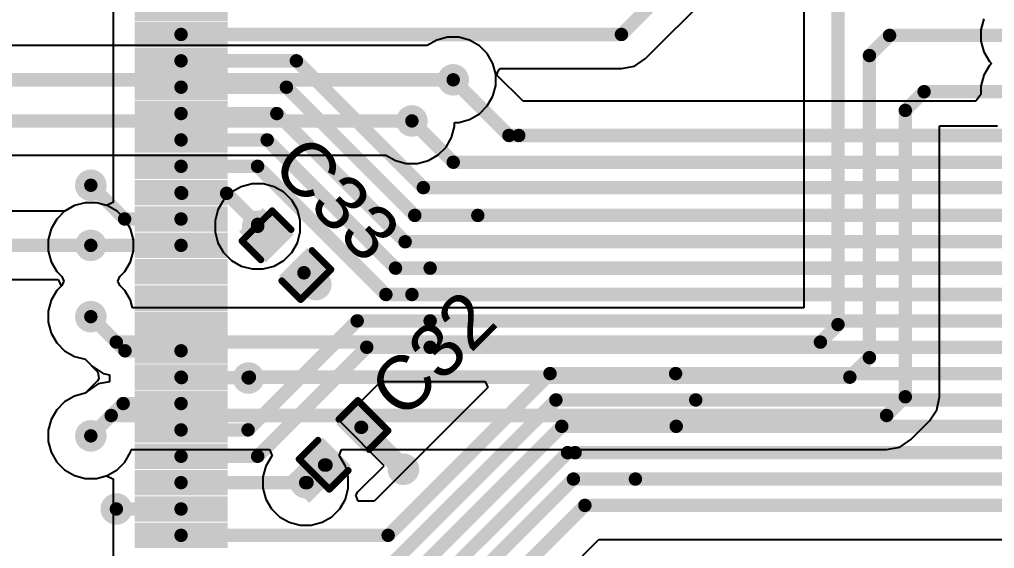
# Model space of a CAD drawing. Header units: millimetres. Extents: x -3 to 5437, y -3 to 5435.
# Drawn here: x 112.34 to 130.82, y 63.98 to 74.01 of the extents above; entities that cross this region are included whole.
import ezdxf

# ---------------------------------------------------------------- set-up
doc = ezdxf.new("R2010")
doc.units = ezdxf.units.MM
for name, color, linetype in [('BottomLayer', 5, 'Continuous'), ('TopLayer', 1, 'Continuous'), ('TopOverlay', 2, 'Continuous'), ('TopPaste', 8, 'Continuous'), ('TopSolder', 216, 'Continuous'), ('ViaHoleLayer', 16, 'Continuous')]:
    doc.layers.add(name, color=color, linetype=linetype)
doc.styles.add('Arial', font='', dxfattribs={"height": 0.2})
doc.styles.get('Arial').set_extended_font_data('Arial')

# ---------------------------------------------------------------- blocks, each defined once
blk = doc.blocks.new('C___0402_46')
at = {"layer": 'TopLayer'}
for points in [[(-0.699, -0.318), (-0.699, 0.317), (-0.241, 0.317), (-0.241, -0.318)], [(0.241, -0.318), (0.241, 0.317), (0.699, 0.317), (0.699, -0.318)]]:
    blk.add_hatch(color=1, dxfattribs=at).paths.add_polyline_path(points)
at = {"layer": 'TopPaste'}
for points in [[(-0.699, -0.318), (-0.699, 0.317), (-0.241, 0.317), (-0.241, -0.318)], [(0.241, -0.318), (0.241, 0.317), (0.699, 0.317), (0.699, -0.318)]]:
    blk.add_hatch(color=8, dxfattribs=at).paths.add_polyline_path(points)
at = {"layer": 'TopSolder'}
for points in [[(-0.758, -0.377), (-0.758, 0.377), (-0.181, 0.377), (-0.181, -0.377)], [(0.181, -0.377), (0.181, 0.377), (0.758, 0.377), (0.758, -0.377)]]:
    blk.add_hatch(color=216, dxfattribs=at).paths.add_polyline_path(points)
at = {"layer": 'TopOverlay', "const_width": 0.127}
for points in [[(-0.787, -0.406), (-0.787, 0.406)], [(-0.787, 0.406), (-0.279, 0.406)], [(0.279, 0.406), (0.787, 0.406)], [(0.787, -0.406), (0.787, 0.406)], [(-0.787, -0.406), (-0.279, -0.406)], [(0.279, -0.406), (0.787, -0.406)]]:
    blk.add_lwpolyline(points, dxfattribs=at)
at = {"layer": 'TopOverlay', "const_width": 0.0635}
for points in [[(-0.819, 0.406, 1), (-0.756, 0.406, 1)], [(-0.819, 0.406, 1), (-0.756, 0.406, 1)], [(-0.311, 0.406, 1), (-0.248, 0.406, 1)], [(0.248, 0.406, 1), (0.311, 0.406, 1)], [(0.756, 0.406, 1), (0.819, 0.406, 1)], [(0.756, 0.406, 1), (0.819, 0.406, 1)], [(-0.819, -0.406, 1), (-0.756, -0.406, 1)], [(-0.819, -0.406, 1), (-0.756, -0.406, 1)], [(-0.311, -0.406, 1), (-0.248, -0.406, 1)], [(0.248, -0.406, 1), (0.311, -0.406, 1)], [(0.756, -0.406, 1), (0.819, -0.406, 1)], [(0.756, -0.406, 1), (0.819, -0.406, 1)]]:
    blk.add_lwpolyline(points, format="xyb", close=True, dxfattribs=at)
blk = doc.blocks.new('C___0402_47')
at = {"layer": 'TopLayer'}
for points in [[(-0.699, -0.318), (-0.699, 0.318), (-0.241, 0.318), (-0.241, -0.318)], [(0.241, -0.318), (0.241, 0.318), (0.699, 0.318), (0.699, -0.318)]]:
    blk.add_hatch(color=1, dxfattribs=at).paths.add_polyline_path(points)
at = {"layer": 'TopPaste'}
for points in [[(-0.699, -0.318), (-0.699, 0.318), (-0.241, 0.318), (-0.241, -0.318)], [(0.241, -0.318), (0.241, 0.318), (0.699, 0.318), (0.699, -0.318)]]:
    blk.add_hatch(color=8, dxfattribs=at).paths.add_polyline_path(points)
at = {"layer": 'TopSolder'}
for points in [[(-0.758, -0.377), (-0.758, 0.377), (-0.181, 0.377), (-0.181, -0.377)], [(0.181, -0.377), (0.181, 0.377), (0.758, 0.377), (0.758, -0.377)]]:
    blk.add_hatch(color=216, dxfattribs=at).paths.add_polyline_path(points)
at = {"layer": 'TopOverlay', "const_width": 0.127}
for points in [[(-0.787, 0.406), (-0.787, -0.406)], [(-0.787, 0.406), (-0.279, 0.406)], [(0.279, 0.406), (0.787, 0.406)], [(0.787, 0.406), (0.787, -0.406)], [(-0.787, -0.406), (-0.279, -0.406)], [(0.279, -0.406), (0.787, -0.406)]]:
    blk.add_lwpolyline(points, dxfattribs=at)
at = {"layer": 'TopOverlay', "const_width": 0.0635}
for points in [[(-0.819, 0.406, 1), (-0.756, 0.406, 1)], [(-0.819, 0.406, 1), (-0.756, 0.406, 1)], [(-0.311, 0.406, 1), (-0.248, 0.406, 1)], [(0.248, 0.406, 1), (0.311, 0.406, 1)], [(0.756, 0.406, 1), (0.819, 0.406, 1)], [(0.756, 0.406, 1), (0.819, 0.406, 1)], [(-0.819, -0.406, 1), (-0.756, -0.406, 1)], [(-0.819, -0.406, 1), (-0.756, -0.406, 1)], [(-0.311, -0.406, 1), (-0.248, -0.406, 1)], [(0.248, -0.406, 1), (0.311, -0.406, 1)], [(0.756, -0.406, 1), (0.819, -0.406, 1)], [(0.756, -0.406, 1), (0.819, -0.406, 1)]]:
    blk.add_lwpolyline(points, format="xyb", close=True, dxfattribs=at)
blk = doc.blocks.new('LQFP_144_20_20__157')
at = {"layer": 'TopLayer'}
for points in [[(9.9, 5.39), (11.46, 5.39), (11.46, 5.11), (9.9, 5.11)], [(9.9, 4.89), (11.46, 4.89), (11.46, 4.61), (9.9, 4.61)], [(9.9, 4.39), (11.46, 4.39), (11.46, 4.11), (9.9, 4.11)], [(9.9, 3.89), (11.46, 3.89), (11.46, 3.61), (9.9, 3.61)], [(9.9, 3.39), (11.46, 3.39), (11.46, 3.11), (9.9, 3.11)], [(9.9, 2.89), (11.46, 2.89), (11.46, 2.61), (9.9, 2.61)], [(9.9, 2.39), (11.46, 2.39), (11.46, 2.11), (9.9, 2.11)], [(9.9, 1.89), (11.46, 1.89), (11.46, 1.61), (9.9, 1.61)], [(9.9, 1.39), (11.46, 1.39), (11.46, 1.11), (9.9, 1.11)], [(9.9, 0.89), (11.46, 0.89), (11.46, 0.61), (9.9, 0.61)], [(9.9, 0.39), (11.46, 0.39), (11.46, 0.11), (9.9, 0.11)], [(9.9, -0.11), (11.46, -0.11), (11.46, -0.39), (9.9, -0.39)], [(9.9, -0.61), (11.46, -0.61), (11.46, -0.89), (9.9, -0.89)], [(9.9, -1.11), (11.46, -1.11), (11.46, -1.39), (9.9, -1.39)], [(9.9, -1.61), (11.46, -1.61), (11.46, -1.89), (9.9, -1.89)], [(9.9, -2.11), (11.46, -2.11), (11.46, -2.39), (9.9, -2.39)], [(9.9, -2.61), (11.46, -2.61), (11.46, -2.89), (9.9, -2.89)], [(9.9, -3.11), (11.46, -3.11), (11.46, -3.39), (9.9, -3.39)], [(9.9, -3.61), (11.46, -3.61), (11.46, -3.89), (9.9, -3.89)], [(9.9, -4.11), (11.46, -4.11), (11.46, -4.39), (9.9, -4.39)]]:
    blk.add_hatch(color=1, dxfattribs=at).paths.add_polyline_path(points)
at = {"layer": 'TopPaste'}
for points in [[(9.9, 5.39), (11.46, 5.39), (11.46, 5.11), (9.9, 5.11)], [(9.9, 4.89), (11.46, 4.89), (11.46, 4.61), (9.9, 4.61)], [(9.9, 4.39), (11.46, 4.39), (11.46, 4.11), (9.9, 4.11)], [(9.9, 3.89), (11.46, 3.89), (11.46, 3.61), (9.9, 3.61)], [(9.9, 3.39), (11.46, 3.39), (11.46, 3.11), (9.9, 3.11)], [(9.9, 2.89), (11.46, 2.89), (11.46, 2.61), (9.9, 2.61)], [(9.9, 2.39), (11.46, 2.39), (11.46, 2.11), (9.9, 2.11)], [(9.9, 1.89), (11.46, 1.89), (11.46, 1.61), (9.9, 1.61)], [(9.9, 1.39), (11.46, 1.39), (11.46, 1.11), (9.9, 1.11)], [(9.9, 0.89), (11.46, 0.89), (11.46, 0.61), (9.9, 0.61)], [(9.9, 0.39), (11.46, 0.39), (11.46, 0.11), (9.9, 0.11)], [(9.9, -0.11), (11.46, -0.11), (11.46, -0.39), (9.9, -0.39)], [(9.9, -0.61), (11.46, -0.61), (11.46, -0.89), (9.9, -0.89)], [(9.9, -1.11), (11.46, -1.11), (11.46, -1.39), (9.9, -1.39)], [(9.9, -1.61), (11.46, -1.61), (11.46, -1.89), (9.9, -1.89)], [(9.9, -2.11), (11.46, -2.11), (11.46, -2.39), (9.9, -2.39)], [(9.9, -2.61), (11.46, -2.61), (11.46, -2.89), (9.9, -2.89)], [(9.9, -3.11), (11.46, -3.11), (11.46, -3.39), (9.9, -3.39)], [(9.9, -3.61), (11.46, -3.61), (11.46, -3.89), (9.9, -3.89)], [(9.9, -4.11), (11.46, -4.11), (11.46, -4.39), (9.9, -4.39)]]:
    blk.add_hatch(color=8, dxfattribs=at).paths.add_polyline_path(points)
at = {"layer": 'TopSolder'}
for points in [[(9.798, 5.992), (11.562, 5.992), (11.562, 5.508), (9.798, 5.508)], [(9.798, 5.492), (11.562, 5.492), (11.562, 5.008), (9.798, 5.008)], [(9.798, 4.992), (11.562, 4.992), (11.562, 4.508), (9.798, 4.508)], [(9.798, 4.492), (11.562, 4.492), (11.562, 4.008), (9.798, 4.008)], [(9.798, 3.992), (11.562, 3.992), (11.562, 3.508), (9.798, 3.508)], [(9.798, 3.492), (11.562, 3.492), (11.562, 3.008), (9.798, 3.008)], [(9.798, 2.992), (11.562, 2.992), (11.562, 2.508), (9.798, 2.508)], [(9.798, 2.492), (11.562, 2.492), (11.562, 2.008), (9.798, 2.008)], [(9.798, 1.992), (11.562, 1.992), (11.562, 1.508), (9.798, 1.508)], [(9.798, 1.492), (11.562, 1.492), (11.562, 1.008), (9.798, 1.008)], [(9.798, 0.992), (11.562, 0.992), (11.562, 0.508), (9.798, 0.508)], [(9.798, 0.492), (11.562, 0.492), (11.562, 0.008), (9.798, 0.008)], [(9.798, -0.008), (11.562, -0.008), (11.562, -0.492), (9.798, -0.492)], [(9.798, -0.508), (11.562, -0.508), (11.562, -0.992), (9.798, -0.992)], [(9.798, -1.008), (11.562, -1.008), (11.562, -1.492), (9.798, -1.492)], [(9.798, -1.508), (11.562, -1.508), (11.562, -1.992), (9.798, -1.992)], [(9.798, -2.008), (11.562, -2.008), (11.562, -2.492), (9.798, -2.492)], [(9.798, -2.508), (11.562, -2.508), (11.562, -2.992), (9.798, -2.992)], [(9.798, -3.008), (11.562, -3.008), (11.562, -3.492), (9.798, -3.492)], [(9.798, -3.508), (11.562, -3.508), (11.562, -3.992), (9.798, -3.992)], [(9.798, -4.008), (11.562, -4.008), (11.562, -4.492), (9.798, -4.492)]]:
    blk.add_hatch(color=216, dxfattribs=at).paths.add_polyline_path(points)

msp = doc.modelspace()

# ---------------------------------------------------------------- hatches: boundary and pattern name
at = {"layer": 'BottomLayer'}
h = msp.add_hatch(color=5, dxfattribs=at)
edge = h.paths.add_edge_path()
edge.add_arc((120.558, 72.869), 0.3, 0, 360)
h = msp.add_hatch(color=5, dxfattribs=at)
edge = h.paths.add_edge_path()
edge.add_arc((119.775, 72.089), 0.3, 0, 360)
h = msp.add_hatch(color=5, dxfattribs=at)
edge = h.paths.add_edge_path()
edge.add_arc((113.69, 70.869), 0.3, 0, 360)
h = msp.add_hatch(color=5, dxfattribs=at)
edge = h.paths.add_edge_path()
edge.add_arc((116.853, 70.089), 0.3, 0, 360)
h = msp.add_hatch(color=5, dxfattribs=at)
edge = h.paths.add_edge_path()
edge.add_arc((113.69, 69.729), 0.3, 0, 360)
h = msp.add_hatch(color=5, dxfattribs=at)
edge = h.paths.add_edge_path()
edge.add_arc((117.954, 68.986), 0.3, 0, 360)
h = msp.add_hatch(color=5, dxfattribs=at)
edge = h.paths.add_edge_path()
edge.add_arc((113.69, 68.377), 0.3, 0, 360)
h = msp.add_hatch(color=5, dxfattribs=at)
edge = h.paths.add_edge_path()
edge.add_arc((116.679, 67.213), 0.3, 0, 360)
h = msp.add_hatch(color=5, dxfattribs=at)
edge = h.paths.add_edge_path()
edge.add_arc((113.69, 66.116), 0.3, 0, 360)
h = msp.add_hatch(color=5, dxfattribs=at)
edge = h.paths.add_edge_path()
edge.add_arc((119.615, 65.482), 0.3, 0, 360)
h = msp.add_hatch(color=5, dxfattribs=at)
edge = h.paths.add_edge_path()
edge.add_arc((117.761, 65.229), 0.3, 0, 360)
h = msp.add_hatch(color=5, dxfattribs=at)
edge = h.paths.add_edge_path()
edge.add_arc((114.174, 64.729), 0.3, 0, 360)
at = {"layer": 'TopLayer'}
h = msp.add_hatch(color=1, dxfattribs=at)
edge = h.paths.add_edge_path()
edge.add_arc((120.558, 72.869), 0.3, 0, 360)
h = msp.add_hatch(color=1, dxfattribs=at)
edge = h.paths.add_edge_path()
edge.add_arc((119.775, 72.089), 0.3, 0, 360)
h = msp.add_hatch(color=1, dxfattribs=at)
edge = h.paths.add_edge_path()
edge.add_arc((113.69, 70.869), 0.3, 0, 360)
for points in [[(116.999, 69.492), (117.448, 69.941), (116.95, 70.439), (116.501, 69.99)], [(118.359, 65.375), (117.91, 65.824), (117.378, 65.293), (117.827, 64.844)]]:
    msp.add_hatch(color=1, dxfattribs=at).paths.add_polyline_path(points)
h = msp.add_hatch(color=1, dxfattribs=at)
edge = h.paths.add_edge_path()
edge.add_arc((116.853, 70.089), 0.3, 0, 360)
h = msp.add_hatch(color=1, dxfattribs=at)
edge = h.paths.add_edge_path()
edge.add_arc((113.69, 69.729), 0.3, 0, 360)
h = msp.add_hatch(color=1, dxfattribs=at)
edge = h.paths.add_edge_path()
edge.add_arc((117.954, 68.986), 0.3, 0, 360)
h = msp.add_hatch(color=1, dxfattribs=at)
edge = h.paths.add_edge_path()
edge.add_arc((113.69, 68.377), 0.3, 0, 360)
h = msp.add_hatch(color=1, dxfattribs=at)
edge = h.paths.add_edge_path()
edge.add_arc((116.679, 67.213), 0.3, 0, 360)
h = msp.add_hatch(color=1, dxfattribs=at)
edge = h.paths.add_edge_path()
edge.add_arc((113.69, 66.116), 0.3, 0, 360)
h = msp.add_hatch(color=1, dxfattribs=at)
edge = h.paths.add_edge_path()
edge.add_arc((119.615, 65.482), 0.3, 0, 360)
h = msp.add_hatch(color=1, dxfattribs=at)
edge = h.paths.add_edge_path()
edge.add_arc((117.761, 65.229), 0.3, 0, 360)
h = msp.add_hatch(color=1, dxfattribs=at)
edge = h.paths.add_edge_path()
edge.add_arc((114.174, 64.729), 0.3, 0, 360)
at = {"layer": 'ViaHoleLayer'}
h = msp.add_hatch(color=16, dxfattribs=at)
edge = h.paths.add_edge_path()
edge.add_arc((120.558, 72.869), 0.15, 0, 360)
h = msp.add_hatch(color=16, dxfattribs=at)
edge = h.paths.add_edge_path()
edge.add_arc((119.775, 72.089), 0.15, 0, 360)
h = msp.add_hatch(color=16, dxfattribs=at)
edge = h.paths.add_edge_path()
edge.add_arc((113.69, 70.869), 0.15, 0, 360)
h = msp.add_hatch(color=16, dxfattribs=at)
edge = h.paths.add_edge_path()
edge.add_arc((116.853, 70.089), 0.15, 0, 360)
h = msp.add_hatch(color=16, dxfattribs=at)
edge = h.paths.add_edge_path()
edge.add_arc((113.69, 69.729), 0.15, 0, 360)
h = msp.add_hatch(color=16, dxfattribs=at)
edge = h.paths.add_edge_path()
edge.add_arc((117.954, 68.986), 0.15, 0, 360)
h = msp.add_hatch(color=16, dxfattribs=at)
edge = h.paths.add_edge_path()
edge.add_arc((113.69, 68.377), 0.15, 0, 360)
h = msp.add_hatch(color=16, dxfattribs=at)
edge = h.paths.add_edge_path()
edge.add_arc((116.679, 67.213), 0.15, 0, 360)
h = msp.add_hatch(color=16, dxfattribs=at)
edge = h.paths.add_edge_path()
edge.add_arc((113.69, 66.116), 0.15, 0, 360)
h = msp.add_hatch(color=16, dxfattribs=at)
edge = h.paths.add_edge_path()
edge.add_arc((119.615, 65.482), 0.15, 0, 360)
h = msp.add_hatch(color=16, dxfattribs=at)
edge = h.paths.add_edge_path()
edge.add_arc((117.761, 65.229), 0.15, 0, 360)
h = msp.add_hatch(color=16, dxfattribs=at)
edge = h.paths.add_edge_path()
edge.add_arc((114.174, 64.729), 0.15, 0, 360)

# ---------------------------------------------------------------- linework, layer by layer
at = {"layer": 'BottomLayer'}
for p, q in [((127.203, 74.344), (127.203, 68.542)), ((120.247, 73.622), (120.064, 73.517)), ((120.452, 73.677), (120.247, 73.622)), ((120.665, 73.677), (120.452, 73.677)), ((120.87, 73.622), (120.665, 73.677)), ((121.055, 73.516), (120.87, 73.622)), ((120.064, 73.517), (111.635, 73.517)), ((121.205, 73.365), (121.055, 73.516)), ((121.311, 73.181), (121.205, 73.365)), ((121.366, 72.976), (121.311, 73.181)), ((121.366, 72.763), (121.366, 72.976)), ((121.311, 72.557), (121.366, 72.763)), ((121.205, 72.373), (121.311, 72.557)), ((121.055, 72.223), (121.205, 72.373)), ((120.665, 72.061), (120.87, 72.116)), ((120.87, 72.116), (121.055, 72.223)), ((120.528, 71.777), (120.583, 71.983)), ((120.583, 71.983), (120.583, 72.061)), ((120.583, 72.061), (120.665, 72.061)), ((129.774, 66.857), (129.774, 71.997)), ((129.774, 71.997), (130.874, 71.997)), ((120.422, 71.593), (120.528, 71.777)), ((120.271, 71.443), (120.422, 71.593)), ((110.582, 71.442), (119.281, 71.442)), ((119.281, 71.442), (119.463, 71.336)), ((119.463, 71.336), (119.669, 71.281)), ((119.882, 71.281), (120.087, 71.336)), ((120.087, 71.336), (120.271, 71.443)), ((119.669, 71.281), (119.882, 71.281)), ((116.541, 70.842), (116.357, 70.736)), ((116.747, 70.897), (116.541, 70.842)), ((116.959, 70.897), (116.747, 70.897)), ((117.165, 70.842), (116.959, 70.897)), ((117.349, 70.736), (117.165, 70.842)), ((116.357, 70.736), (116.206, 70.585)), ((117.499, 70.585), (117.349, 70.736)), ((113.379, 70.482), (113.196, 70.377)), ((113.584, 70.537), (113.379, 70.482)), ((113.797, 70.537), (113.584, 70.537)), ((114.002, 70.482), (113.797, 70.537)), ((114.187, 70.376), (114.002, 70.482)), ((116.206, 70.585), (116.1, 70.401)), ((117.606, 70.401), (117.499, 70.585)), ((113.196, 70.377), (110.251, 70.377)), ((114.337, 70.225), (114.187, 70.376)), ((114.443, 70.041), (114.337, 70.225)), ((116.1, 70.401), (116.045, 70.196)), ((117.661, 70.196), (117.606, 70.401)), ((114.498, 69.836), (114.443, 70.041)), ((116.045, 70.196), (116.045, 69.983)), ((117.661, 69.983), (117.661, 70.196)), ((116.045, 69.983), (116.1, 69.777)), ((117.606, 69.777), (117.661, 69.983)), ((114.498, 69.623), (114.498, 69.836)), ((116.1, 69.777), (116.206, 69.593)), ((117.499, 69.593), (117.606, 69.777)), ((114.443, 69.417), (114.498, 69.623)), ((116.206, 69.593), (116.357, 69.443)), ((117.349, 69.443), (117.499, 69.593)), ((114.337, 69.233), (114.443, 69.417)), ((116.357, 69.443), (116.541, 69.336)), ((116.541, 69.336), (116.747, 69.281)), ((116.959, 69.281), (117.165, 69.336)), ((117.165, 69.336), (117.349, 69.443)), ((114.201, 69.053), (114.242, 69.138)), ((114.242, 69.138), (114.337, 69.233)), ((116.747, 69.281), (116.959, 69.281)), ((110.519, 69.082), (113.073, 69.082)), ((113.126, 68.955), (113.044, 68.873)), ((113.073, 69.082), (113.126, 68.955)), ((114.242, 68.968), (114.201, 69.053)), ((114.337, 68.873), (114.242, 68.968)), ((113.044, 68.873), (112.937, 68.689)), ((114.443, 68.689), (114.337, 68.873)), ((112.937, 68.689), (112.882, 68.483)), ((114.483, 68.542), (114.443, 68.689)), ((112.882, 68.483), (112.882, 68.27)), ((127.203, 68.542), (114.483, 68.542)), ((112.882, 68.27), (112.937, 68.065)), ((112.937, 68.065), (113.044, 67.881)), ((113.044, 67.881), (113.194, 67.73)), ((113.194, 67.73), (113.379, 67.624)), ((113.379, 67.624), (113.582, 67.569)), ((113.582, 67.569), (113.715, 67.436)), ((113.715, 67.436), (113.925, 67.296)), ((113.925, 67.296), (114.043, 67.273)), ((114.043, 67.273), (114.043, 67.143)), ((113.829, 67.101), (113.619, 66.96)), ((114.043, 67.143), (113.829, 67.101)), ((113.582, 66.924), (113.379, 66.869)), ((113.619, 66.96), (113.582, 66.924)), ((113.194, 66.763), (113.044, 66.612)), ((113.379, 66.869), (113.194, 66.763)), ((129.725, 66.609), (129.774, 66.857)), ((113.044, 66.612), (112.937, 66.428)), ((129.585, 66.399), (129.725, 66.609)), ((112.937, 66.428), (112.882, 66.222)), ((129.23, 66.045), (129.585, 66.399)), ((112.882, 66.222), (112.882, 66.01)), ((112.882, 66.01), (112.937, 65.804)), ((129.02, 65.904), (129.23, 66.045)), ((112.937, 65.804), (113.044, 65.62)), ((114.337, 65.62), (114.443, 65.804)), ((114.443, 65.804), (114.457, 65.855)), ((114.457, 65.855), (117.078, 65.855)), ((117.078, 65.855), (117.127, 65.738)), ((118.395, 65.738), (118.444, 65.855)), ((118.444, 65.855), (128.772, 65.855)), ((128.772, 65.855), (129.02, 65.904)), ((113.044, 65.62), (113.194, 65.47)), ((114.187, 65.47), (114.337, 65.62)), ((117.115, 65.725), (117.008, 65.541)), ((117.127, 65.738), (117.115, 65.725)), ((118.408, 65.725), (118.395, 65.738)), ((118.514, 65.541), (118.408, 65.725)), ((113.194, 65.47), (113.379, 65.363)), ((114.002, 65.363), (114.187, 65.47)), ((117.008, 65.541), (116.953, 65.336)), ((118.569, 65.336), (118.514, 65.541)), ((113.379, 65.363), (113.584, 65.308)), ((113.584, 65.308), (113.797, 65.308)), ((113.797, 65.308), (114.002, 65.363)), ((116.953, 65.336), (116.953, 65.123)), ((118.569, 65.123), (118.569, 65.336)), ((116.953, 65.123), (117.008, 64.917)), ((118.514, 64.917), (118.569, 65.123)), ((117.008, 64.917), (117.115, 64.733)), ((118.408, 64.733), (118.514, 64.917)), ((117.115, 64.733), (117.265, 64.583)), ((118.257, 64.583), (118.408, 64.733)), ((117.265, 64.583), (117.449, 64.476)), ((118.073, 64.476), (118.257, 64.583)), ((117.449, 64.476), (117.655, 64.421)), ((117.655, 64.421), (117.867, 64.421)), ((117.867, 64.421), (118.073, 64.476))]:
    msp.add_line(p, q, dxfattribs=at)
at = {"layer": 'BottomLayer', "const_width": 0.254}
for points in [[(127.851, 68.227), (127.851, 74.344)], [(128.446, 73.329), (128.828, 73.711)], [(128.828, 73.711), (131.369, 73.711)], [(128.446, 67.6), (128.446, 73.329)], [(111.366, 72.869), (120.558, 72.869)], [(129.127, 72.289), (129.482, 72.644)], [(129.482, 72.644), (131.369, 72.644)], [(129.127, 66.857), (129.127, 72.289)], [(110.582, 72.089), (119.775, 72.089)], [(110.251, 69.729), (113.69, 69.729)], [(113.69, 68.377), (114.173, 67.894)], [(127.518, 67.894), (127.851, 68.227)], [(114.173, 67.894), (127.518, 67.894)], [(128.075, 67.229), (128.446, 67.6)], [(116.679, 67.213), (116.695, 67.229)], [(116.695, 67.229), (128.075, 67.229)], [(128.772, 66.502), (129.127, 66.857)], [(113.69, 66.116), (114.077, 66.502)], [(114.077, 66.502), (128.772, 66.502)]]:
    msp.add_lwpolyline(points, dxfattribs=at)
at = {"layer": 'BottomLayer', "const_width": 0.127}
for points in [[(128.765, 73.711, 1), (128.892, 73.711, 1)], [(128.765, 73.711, 1), (128.892, 73.711, 1)], [(128.383, 73.329, 1), (128.51, 73.329, 1)], [(128.383, 73.329, 1), (128.51, 73.329, 1)], [(120.495, 72.869, 1), (120.622, 72.869, 1)], [(129.419, 72.644, 1), (129.546, 72.644, 1)], [(129.419, 72.644, 1), (129.546, 72.644, 1)], [(129.063, 72.289, 1), (129.19, 72.289, 1)], [(129.063, 72.289, 1), (129.19, 72.289, 1)], [(119.712, 72.089, 1), (119.839, 72.089, 1)], [(113.627, 69.729, 1), (113.754, 69.729, 1)], [(113.627, 68.377, 1), (113.754, 68.377, 1)], [(127.787, 68.227, 1), (127.914, 68.227, 1)], [(127.787, 68.227, 1), (127.914, 68.227, 1)], [(114.109, 67.894, 1), (114.237, 67.894, 1)], [(114.109, 67.894, 1), (114.237, 67.894, 1)], [(127.454, 67.894, 1), (127.581, 67.894, 1)], [(127.454, 67.894, 1), (127.581, 67.894, 1)], [(128.383, 67.6, 1), (128.51, 67.6, 1)], [(128.383, 67.6, 1), (128.51, 67.6, 1)], [(116.616, 67.213, 1), (116.743, 67.213, 1)], [(116.632, 67.229, 1), (116.759, 67.229, 1)], [(116.632, 67.229, 1), (116.759, 67.229, 1)], [(128.012, 67.229, 1), (128.139, 67.229, 1)], [(128.012, 67.229, 1), (128.139, 67.229, 1)], [(129.063, 66.857, 1), (129.19, 66.857, 1)], [(129.063, 66.857, 1), (129.19, 66.857, 1)], [(114.013, 66.502, 1), (114.14, 66.502, 1)], [(114.013, 66.502, 1), (114.14, 66.502, 1)], [(128.709, 66.502, 1), (128.836, 66.502, 1)], [(128.709, 66.502, 1), (128.836, 66.502, 1)], [(113.627, 66.116, 1), (113.754, 66.116, 1)]]:
    msp.add_lwpolyline(points, format="xyb", close=True, dxfattribs=at)
at = {"layer": 'TopLayer'}
for p, q in [((124.205, 73.271), (125.835, 74.902)), ((114.113, 74.581), (114.113, 73.581)), ((130.616, 74.023), (130.561, 73.817)), ((130.561, 73.817), (130.561, 73.604)), ((114.113, 73.581), (114.113, 72.581)), ((130.561, 73.604), (130.616, 73.399)), ((130.616, 73.399), (130.722, 73.215)), ((123.995, 73.131), (124.205, 73.271)), ((130.722, 73.215), (130.76, 73.177)), ((130.76, 73.177), (130.722, 73.14)), ((121.388, 72.955), (121.41, 73.039)), ((121.41, 73.039), (121.442, 73.082)), ((121.442, 73.082), (123.747, 73.082)), ((123.747, 73.082), (123.995, 73.131)), ((130.722, 73.14), (130.616, 72.956)), ((121.883, 72.461), (121.388, 72.955)), ((130.616, 72.956), (130.561, 72.75)), ((130.561, 72.75), (130.561, 72.588)), ((114.113, 72.581), (114.113, 71.581)), ((130.466, 72.461), (121.883, 72.461)), ((130.561, 72.588), (130.466, 72.461)), ((114.113, 71.581), (114.113, 70.545)), ((113.379, 70.482), (113.194, 70.376)), ((113.584, 70.537), (113.379, 70.482)), ((113.797, 70.537), (113.584, 70.537)), ((113.986, 70.487), (113.797, 70.537)), ((114.085, 70.529), (113.986, 70.487)), ((114.113, 70.545), (114.085, 70.529)), ((113.044, 70.225), (112.937, 70.041)), ((113.194, 70.376), (113.044, 70.225)), ((112.937, 70.041), (112.882, 69.836)), ((112.882, 69.836), (112.882, 69.623)), ((112.882, 69.623), (112.937, 69.417)), ((112.937, 69.417), (113.044, 69.233)), ((113.044, 69.233), (113.139, 69.138)), ((113.139, 69.138), (113.18, 69.053)), ((113.139, 68.968), (113.044, 68.873)), ((113.18, 69.053), (113.139, 68.968)), ((113.044, 68.873), (112.937, 68.689)), ((112.937, 68.689), (112.882, 68.483)), ((112.882, 68.483), (112.882, 68.27)), ((112.882, 68.27), (112.937, 68.065)), ((112.937, 68.065), (113.044, 67.881)), ((113.044, 67.881), (113.194, 67.73)), ((113.194, 67.73), (113.379, 67.624)), ((113.379, 67.624), (113.582, 67.569)), ((113.582, 67.569), (113.825, 67.326)), ((113.825, 67.326), (113.843, 67.205)), ((113.819, 67.16), (113.582, 66.924)), ((113.843, 67.205), (113.819, 67.16)), ((118.421, 66.381), (119.189, 67.15)), ((119.189, 67.15), (120.122, 67.15)), ((120.122, 67.15), (121.165, 67.15)), ((121.165, 67.15), (121.213, 67.033)), ((113.582, 66.924), (113.379, 66.869)), ((121.213, 67.033), (119.058, 64.877)), ((113.194, 66.763), (113.044, 66.612)), ((113.379, 66.869), (113.194, 66.763)), ((113.044, 66.612), (112.937, 66.428)), ((112.937, 66.428), (112.882, 66.222)), ((119.252, 65.55), (118.421, 66.381)), ((112.882, 66.222), (112.882, 66.01)), ((112.882, 66.01), (112.937, 65.804)), ((112.937, 65.804), (113.044, 65.62)), ((113.044, 65.62), (113.194, 65.47)), ((113.194, 65.47), (113.379, 65.363)), ((118.753, 65.052), (119.252, 65.55)), ((113.379, 65.363), (113.584, 65.308)), ((113.584, 65.308), (113.797, 65.308)), ((113.797, 65.308), (113.986, 65.359)), ((113.986, 65.359), (114.085, 65.316)), ((114.085, 65.316), (114.113, 65.3)), ((114.113, 65.3), (114.113, 64.581)), ((118.725, 65.009), (118.753, 65.052)), ((118.71, 64.994), (118.725, 65.009)), ((118.758, 64.877), (118.71, 64.994)), ((118.725, 65.009), (118.725, 65.009)), ((119.058, 64.877), (118.758, 64.877)), ((114.113, 64.581), (114.113, 63.581)), ((121.786, 62.615), (123.321, 64.15)), ((123.321, 64.15), (173.337, 64.15))]:
    msp.add_line(p, q, dxfattribs=at)
for points, const_width in [([(123.747, 73.729), (125.378, 75.36)], 0.254), ([(115.401, 73.729), (123.747, 73.729)], 0.254), ([(115.401, 73.229), (117.586, 73.229)], 0.254), ([(117.586, 73.229), (119.992, 70.824)], 0.254), ([(120.558, 72.869), (121.614, 71.813)], 0.254), ([(115.401, 72.729), (117.398, 72.729)], 0.254), ([(117.398, 72.729), (119.83, 70.297)], 0.254), ([(115.401, 72.229), (117.215, 72.229)], 0.254), ([(117.215, 72.229), (119.647, 69.797)], 0.254), ([(119.775, 72.089), (120.558, 71.306)], 0.254), ([(121.614, 71.813), (121.8, 71.813)], 0.254), ([(121.8, 71.813), (144.859, 71.813)], 0.254), ([(115.401, 71.729), (117.033, 71.729)], 0.254), ([(117.033, 71.729), (119.465, 69.297)], 0.254), ([(115.401, 71.229), (116.85, 71.229)], 0.254), ([(116.85, 71.229), (119.282, 68.797)], 0.254), ([(120.558, 71.306), (132.422, 71.306)], 0.254), ([(113.69, 70.869), (114.33, 70.229)], 0.254), ([(115.401, 70.729), (115.414, 70.716)], 0.254), ([(115.414, 70.716), (116.265, 70.716)], 0.254), ([(116.265, 70.716), (116.853, 70.128)], 0.254), ([(119.992, 70.824), (149.183, 70.824)], 0.254), ([(119.83, 70.297), (121.024, 70.297)], 0.254), ([(121.024, 70.297), (149.339, 70.297)], 0.254), ([(114.33, 70.229), (115.401, 70.229)], 0.254), ([(116.853, 70.089), (116.853, 70.128)], 0.254), ([(113.69, 69.729), (115.401, 69.729)], 0.254), ([(119.647, 69.797), (149.522, 69.797)], 0.254), ([(117.73, 69.208), (117.732, 69.208)], 0.381), ([(117.732, 69.208), (117.954, 68.986)], 0.381), ([(117.73, 69.208), (117.73, 69.21)], 0.254), ([(119.465, 69.297), (120.122, 69.297)], 0.254), ([(120.122, 69.297), (149.704, 69.297)], 0.254), ([(119.282, 68.797), (119.775, 68.797)], 0.254), ([(119.775, 68.797), (149.887, 68.797)], 0.254), ([(113.69, 68.377), (114.338, 67.729)], 0.254), ([(116.67, 66.229), (118.738, 68.297)], 0.254), ([(118.738, 68.297), (120.122, 68.297)], 0.254), ([(120.122, 68.297), (150.069, 68.297)], 0.254), ([(114.338, 67.729), (115.401, 67.729)], 0.254), ([(116.853, 65.729), (118.921, 67.797)], 0.254), ([(118.921, 67.797), (120.122, 67.797)], 0.254), ([(120.122, 67.797), (177.799, 67.797)], 0.254), ([(115.401, 67.229), (115.409, 67.221)], 0.254), ([(115.409, 67.221), (116.671, 67.221)], 0.254), ([(116.671, 67.221), (116.679, 67.213)], 0.254), ([(119.326, 64.229), (122.394, 67.297)], 0.254), ([(122.394, 67.297), (124.774, 67.297)], 0.254), ([(124.774, 67.297), (178.019, 67.297)], 0.254), ([(119.437, 63.729), (122.505, 66.797)], 0.254), ([(122.505, 66.797), (125.155, 66.797)], 0.254), ([(125.155, 66.797), (178.084, 66.797)], 0.254), ([(113.69, 66.116), (114.304, 66.729)], 0.254), ([(114.304, 66.729), (115.401, 66.729)], 0.254), ([(115.401, 66.229), (116.67, 66.229)], 0.254), ([(118.82, 66.273), (118.82, 66.278)], 0.381), ([(118.82, 66.273), (119.612, 65.482)], 0.381), ([(118.812, 66.278), (118.82, 66.278)], 0.254), ([(119.547, 63.229), (122.615, 66.297)], 0.254), ([(122.615, 66.297), (124.785, 66.297)], 0.254), ([(124.785, 66.297), (177.902, 66.297)], 0.254), ([(115.401, 65.729), (116.853, 65.729)], 0.254), ([(119.658, 62.729), (122.726, 65.797)], 0.254), ([(122.726, 65.797), (122.869, 65.797)], 0.254), ([(122.869, 65.797), (177.719, 65.797)], 0.254), ([(118.121, 65.562), (118.147, 65.562)], 0.254), ([(119.612, 65.482), (119.615, 65.482)], 0.381), ([(119.768, 62.229), (122.836, 65.297)], 0.254), ([(122.836, 65.297), (124.012, 65.297)], 0.254), ([(124.012, 65.297), (177.537, 65.297)], 0.254), ([(115.401, 65.229), (117.761, 65.229)], 0.254), ([(117.761, 65.229), (117.788, 65.229)], 0.254), ([(119.985, 61.729), (123.053, 64.797)], 0.254), ([(123.053, 64.797), (173.605, 64.797)], 0.254), ([(114.174, 64.729), (115.401, 64.729)], 0.254), ([(115.401, 64.229), (119.326, 64.229)], 0.254)]:
    msp.add_lwpolyline(points, dxfattribs=dict(at, const_width=const_width))
for points, const_width in [([(115.337, 73.729, 1), (115.464, 73.729, 1)], 0.127), ([(123.683, 73.729, 1), (123.81, 73.729, 1)], 0.127), ([(123.683, 73.729, 1), (123.81, 73.729, 1)], 0.127), ([(115.337, 73.229, 1), (115.464, 73.229, 1)], 0.127), ([(117.523, 73.229, 1), (117.65, 73.229, 1)], 0.127), ([(117.523, 73.229, 1), (117.65, 73.229, 1)], 0.127), ([(120.495, 72.869, 1), (120.622, 72.869, 1)], 0.127), ([(115.337, 72.729, 1), (115.464, 72.729, 1)], 0.127), ([(117.334, 72.729, 1), (117.461, 72.729, 1)], 0.127), ([(117.334, 72.729, 1), (117.461, 72.729, 1)], 0.127), ([(115.337, 72.229, 1), (115.464, 72.229, 1)], 0.127), ([(117.152, 72.229, 1), (117.279, 72.229, 1)], 0.127), ([(117.152, 72.229, 1), (117.279, 72.229, 1)], 0.127), ([(119.712, 72.089, 1), (119.839, 72.089, 1)], 0.127), ([(121.551, 71.813, 1), (121.678, 71.813, 1)], 0.127), ([(121.551, 71.813, 1), (121.678, 71.813, 1)], 0.127), ([(121.737, 71.813, 1), (121.864, 71.813, 1)], 0.127), ([(121.737, 71.813, 1), (121.864, 71.813, 1)], 0.127), ([(115.337, 71.729, 1), (115.464, 71.729, 1)], 0.127), ([(116.969, 71.729, 1), (117.096, 71.729, 1)], 0.127), ([(116.969, 71.729, 1), (117.096, 71.729, 1)], 0.127), ([(115.337, 71.229, 1), (115.464, 71.229, 1)], 0.127), ([(116.787, 71.229, 1), (116.914, 71.229, 1)], 0.127), ([(116.787, 71.229, 1), (116.914, 71.229, 1)], 0.127), ([(120.495, 71.306, 1), (120.622, 71.306, 1)], 0.127), ([(120.495, 71.306, 1), (120.622, 71.306, 1)], 0.127), ([(113.627, 70.869, 1), (113.754, 70.869, 1)], 0.127), ([(115.337, 70.729, 1), (115.464, 70.729, 1)], 0.127), ([(115.35, 70.716, 1), (115.477, 70.716, 1)], 0.127), ([(115.35, 70.716, 1), (115.477, 70.716, 1)], 0.127), ([(116.201, 70.716, 1), (116.328, 70.716, 1)], 0.127), ([(116.201, 70.716, 1), (116.328, 70.716, 1)], 0.127), ([(119.928, 70.824, 1), (120.055, 70.824, 1)], 0.127), ([(119.928, 70.824, 1), (120.055, 70.824, 1)], 0.127), ([(119.766, 70.297, 1), (119.893, 70.297, 1)], 0.127), ([(119.766, 70.297, 1), (119.893, 70.297, 1)], 0.127), ([(120.961, 70.297, 1), (121.088, 70.297, 1)], 0.127), ([(120.961, 70.297, 1), (121.088, 70.297, 1)], 0.127), ([(114.267, 70.229, 1), (114.394, 70.229, 1)], 0.127), ([(114.267, 70.229, 1), (114.394, 70.229, 1)], 0.127), ([(115.337, 70.229, 1), (115.464, 70.229, 1)], 0.127), ([(116.789, 70.128, 1), (116.916, 70.128, 1)], 0.127), ([(116.789, 70.128, 1), (116.916, 70.128, 1)], 0.127), ([(116.789, 70.089, 1), (116.916, 70.089, 1)], 0.127), ([(113.627, 69.729, 1), (113.754, 69.729, 1)], 0.127), ([(115.337, 69.729, 1), (115.464, 69.729, 1)], 0.127), ([(119.584, 69.797, 1), (119.711, 69.797, 1)], 0.127), ([(119.584, 69.797, 1), (119.711, 69.797, 1)], 0.127), ([(117.635, 69.208, 1), (117.825, 69.208, 1)], 0.191), ([(117.637, 69.208, 1), (117.828, 69.208, 1)], 0.191), ([(117.637, 69.208, 1), (117.828, 69.208, 1)], 0.191), ([(117.666, 69.21, 1), (117.793, 69.21, 1)], 0.127), ([(117.666, 69.208, 1), (117.793, 69.208, 1)], 0.127), ([(119.401, 69.297, 1), (119.528, 69.297, 1)], 0.127), ([(119.401, 69.297, 1), (119.528, 69.297, 1)], 0.127), ([(120.058, 69.297, 1), (120.185, 69.297, 1)], 0.127), ([(120.058, 69.297, 1), (120.185, 69.297, 1)], 0.127), ([(117.859, 68.986, 1), (118.05, 68.986, 1)], 0.191), ([(119.219, 68.797, 1), (119.346, 68.797, 1)], 0.127), ([(119.219, 68.797, 1), (119.346, 68.797, 1)], 0.127), ([(119.712, 68.797, 1), (119.839, 68.797, 1)], 0.127), ([(119.712, 68.797, 1), (119.839, 68.797, 1)], 0.127), ([(113.627, 68.377, 1), (113.754, 68.377, 1)], 0.127), ([(118.675, 68.297, 1), (118.802, 68.297, 1)], 0.127), ([(118.675, 68.297, 1), (118.802, 68.297, 1)], 0.127), ([(120.058, 68.297, 1), (120.185, 68.297, 1)], 0.127), ([(120.058, 68.297, 1), (120.185, 68.297, 1)], 0.127), ([(114.274, 67.729, 1), (114.401, 67.729, 1)], 0.127), ([(114.274, 67.729, 1), (114.401, 67.729, 1)], 0.127), ([(115.337, 67.729, 1), (115.464, 67.729, 1)], 0.127), ([(118.857, 67.797, 1), (118.984, 67.797, 1)], 0.127), ([(118.857, 67.797, 1), (118.984, 67.797, 1)], 0.127), ([(120.058, 67.797, 1), (120.185, 67.797, 1)], 0.127), ([(120.058, 67.797, 1), (120.185, 67.797, 1)], 0.127), ([(115.337, 67.229, 1), (115.464, 67.229, 1)], 0.127), ([(115.345, 67.221, 1), (115.472, 67.221, 1)], 0.127), ([(115.345, 67.221, 1), (115.472, 67.221, 1)], 0.127), ([(116.608, 67.221, 1), (116.735, 67.221, 1)], 0.127), ([(116.608, 67.221, 1), (116.735, 67.221, 1)], 0.127), ([(116.616, 67.213, 1), (116.743, 67.213, 1)], 0.127), ([(122.33, 67.297, 1), (122.457, 67.297, 1)], 0.127), ([(122.33, 67.297, 1), (122.457, 67.297, 1)], 0.127), ([(124.71, 67.297, 1), (124.837, 67.297, 1)], 0.127), ([(124.71, 67.297, 1), (124.837, 67.297, 1)], 0.127), ([(122.441, 66.797, 1), (122.568, 66.797, 1)], 0.127), ([(122.441, 66.797, 1), (122.568, 66.797, 1)], 0.127), ([(125.091, 66.797, 1), (125.218, 66.797, 1)], 0.127), ([(125.091, 66.797, 1), (125.218, 66.797, 1)], 0.127), ([(114.24, 66.729, 1), (114.367, 66.729, 1)], 0.127), ([(114.24, 66.729, 1), (114.367, 66.729, 1)], 0.127), ([(115.337, 66.729, 1), (115.464, 66.729, 1)], 0.127), ([(115.337, 66.229, 1), (115.464, 66.229, 1)], 0.127), ([(116.607, 66.229, 1), (116.734, 66.229, 1)], 0.127), ([(116.607, 66.229, 1), (116.734, 66.229, 1)], 0.127), ([(118.725, 66.278, 1), (118.916, 66.278, 1)], 0.191), ([(118.725, 66.273, 1), (118.916, 66.273, 1)], 0.191), ([(118.725, 66.273, 1), (118.916, 66.273, 1)], 0.191), ([(118.748, 66.278, 1), (118.875, 66.278, 1)], 0.127), ([(118.757, 66.278, 1), (118.884, 66.278, 1)], 0.127), ([(122.552, 66.297, 1), (122.679, 66.297, 1)], 0.127), ([(122.552, 66.297, 1), (122.679, 66.297, 1)], 0.127), ([(124.721, 66.297, 1), (124.848, 66.297, 1)], 0.127), ([(124.721, 66.297, 1), (124.848, 66.297, 1)], 0.127), ([(113.627, 66.116, 1), (113.754, 66.116, 1)], 0.127), ([(115.337, 65.729, 1), (115.464, 65.729, 1)], 0.127), ([(116.789, 65.729, 1), (116.916, 65.729, 1)], 0.127), ([(116.789, 65.729, 1), (116.916, 65.729, 1)], 0.127), ([(122.662, 65.797, 1), (122.789, 65.797, 1)], 0.127), ([(122.662, 65.797, 1), (122.789, 65.797, 1)], 0.127), ([(122.805, 65.797, 1), (122.932, 65.797, 1)], 0.127), ([(122.805, 65.797, 1), (122.932, 65.797, 1)], 0.127), ([(118.057, 65.562, 1), (118.184, 65.562, 1)], 0.127), ([(118.084, 65.562, 1), (118.211, 65.562, 1)], 0.127), ([(119.516, 65.482, 1), (119.707, 65.482, 1)], 0.191), ([(119.516, 65.482, 1), (119.707, 65.482, 1)], 0.191), ([(119.52, 65.482, 1), (119.71, 65.482, 1)], 0.191), ([(122.773, 65.297, 1), (122.9, 65.297, 1)], 0.127), ([(122.773, 65.297, 1), (122.9, 65.297, 1)], 0.127), ([(123.948, 65.297, 1), (124.075, 65.297, 1)], 0.127), ([(123.948, 65.297, 1), (124.075, 65.297, 1)], 0.127), ([(115.337, 65.229, 1), (115.464, 65.229, 1)], 0.127), ([(117.698, 65.229, 1), (117.825, 65.229, 1)], 0.127), ([(117.698, 65.229, 1), (117.825, 65.229, 1)], 0.127), ([(117.724, 65.229, 1), (117.851, 65.229, 1)], 0.127), ([(122.99, 64.797, 1), (123.117, 64.797, 1)], 0.127), ([(122.99, 64.797, 1), (123.117, 64.797, 1)], 0.127), ([(114.111, 64.729, 1), (114.238, 64.729, 1)], 0.127), ([(115.337, 64.729, 1), (115.464, 64.729, 1)], 0.127), ([(115.337, 64.229, 1), (115.464, 64.229, 1)], 0.127), ([(119.262, 64.229, 1), (119.389, 64.229, 1)], 0.127), ([(119.262, 64.229, 1), (119.389, 64.229, 1)], 0.127)]:
    msp.add_lwpolyline(points, format="xyb", close=True, dxfattribs=dict(at, const_width=const_width))

# ---------------------------------------------------------------- block references
msp.add_blockref('LQFP_144_20_20__157', (104.721, 68.479))
for name, p, rotation in [('C___0402_46', (117.398, 69.543), 315), ('C___0402_47', (118.48, 65.945), 45)]:
    msp.add_blockref(name, p, dxfattribs=dict(rotation=rotation))

# ---------------------------------------------------------------- texts
at = {"layer": 'TopOverlay', "style": 'Arial'}
for s, rotation, p in [('C33', 315, (117.073, 71.185)), ('C32', 45, (119.607, 66.387))]:
    msp.add_text(s, height=1.016, rotation=rotation, dxfattribs=at).set_placement(p)

doc.saveas('drawing.dxf')
